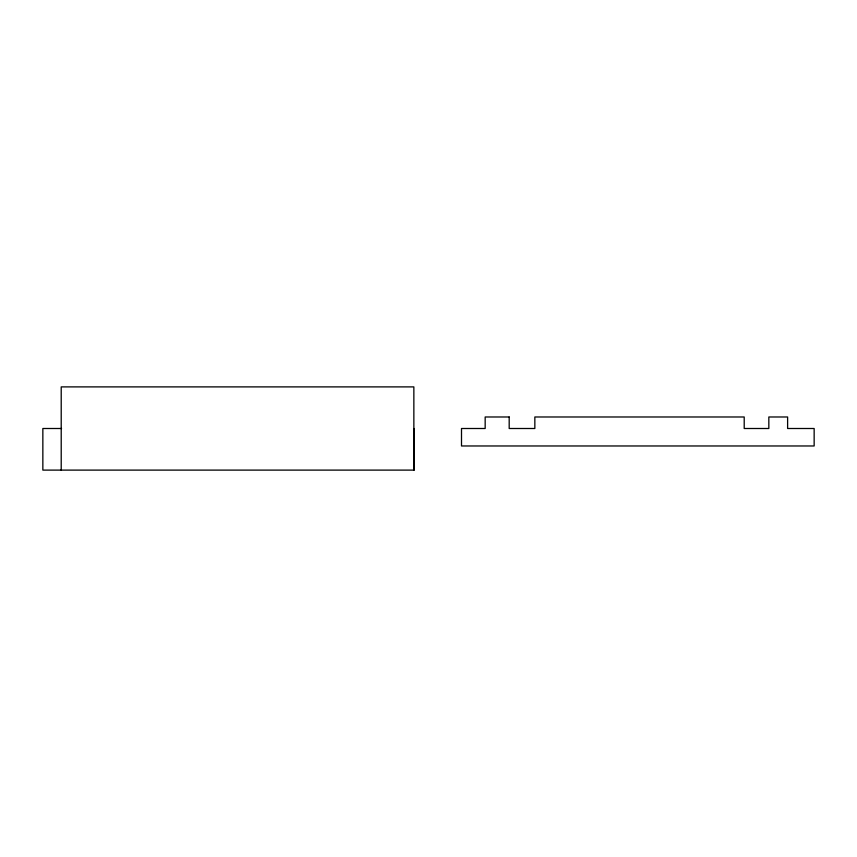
<?xml version="1.0" encoding="UTF-8"?>
<svg xmlns="http://www.w3.org/2000/svg" width="857" height="857" viewBox="0 0 857 857"><rect width="100%" height="100%" fill="white"/><g stroke="black" fill="none" stroke-linecap="round" stroke-linejoin="round"><path stroke-width="1.29" d="M61.554 428.5L42.85 428.5L42.85 470.107L414.327 470.107L414.327 428.5M413.856 470.107L413.856 386.893L61.211 386.893L61.211 470.107M509.187 416.984L485.169 416.984L485.169 428.5L461.505 428.5L461.505 445.972L814.15 445.972L814.15 428.5L787.615 428.5L787.615 416.984L768.836 416.984L768.836 428.5L744.208 428.5L744.208 416.984L534.843 416.984L534.843 428.5L509.187 428.5L509.187 416.984"/></g></svg>
